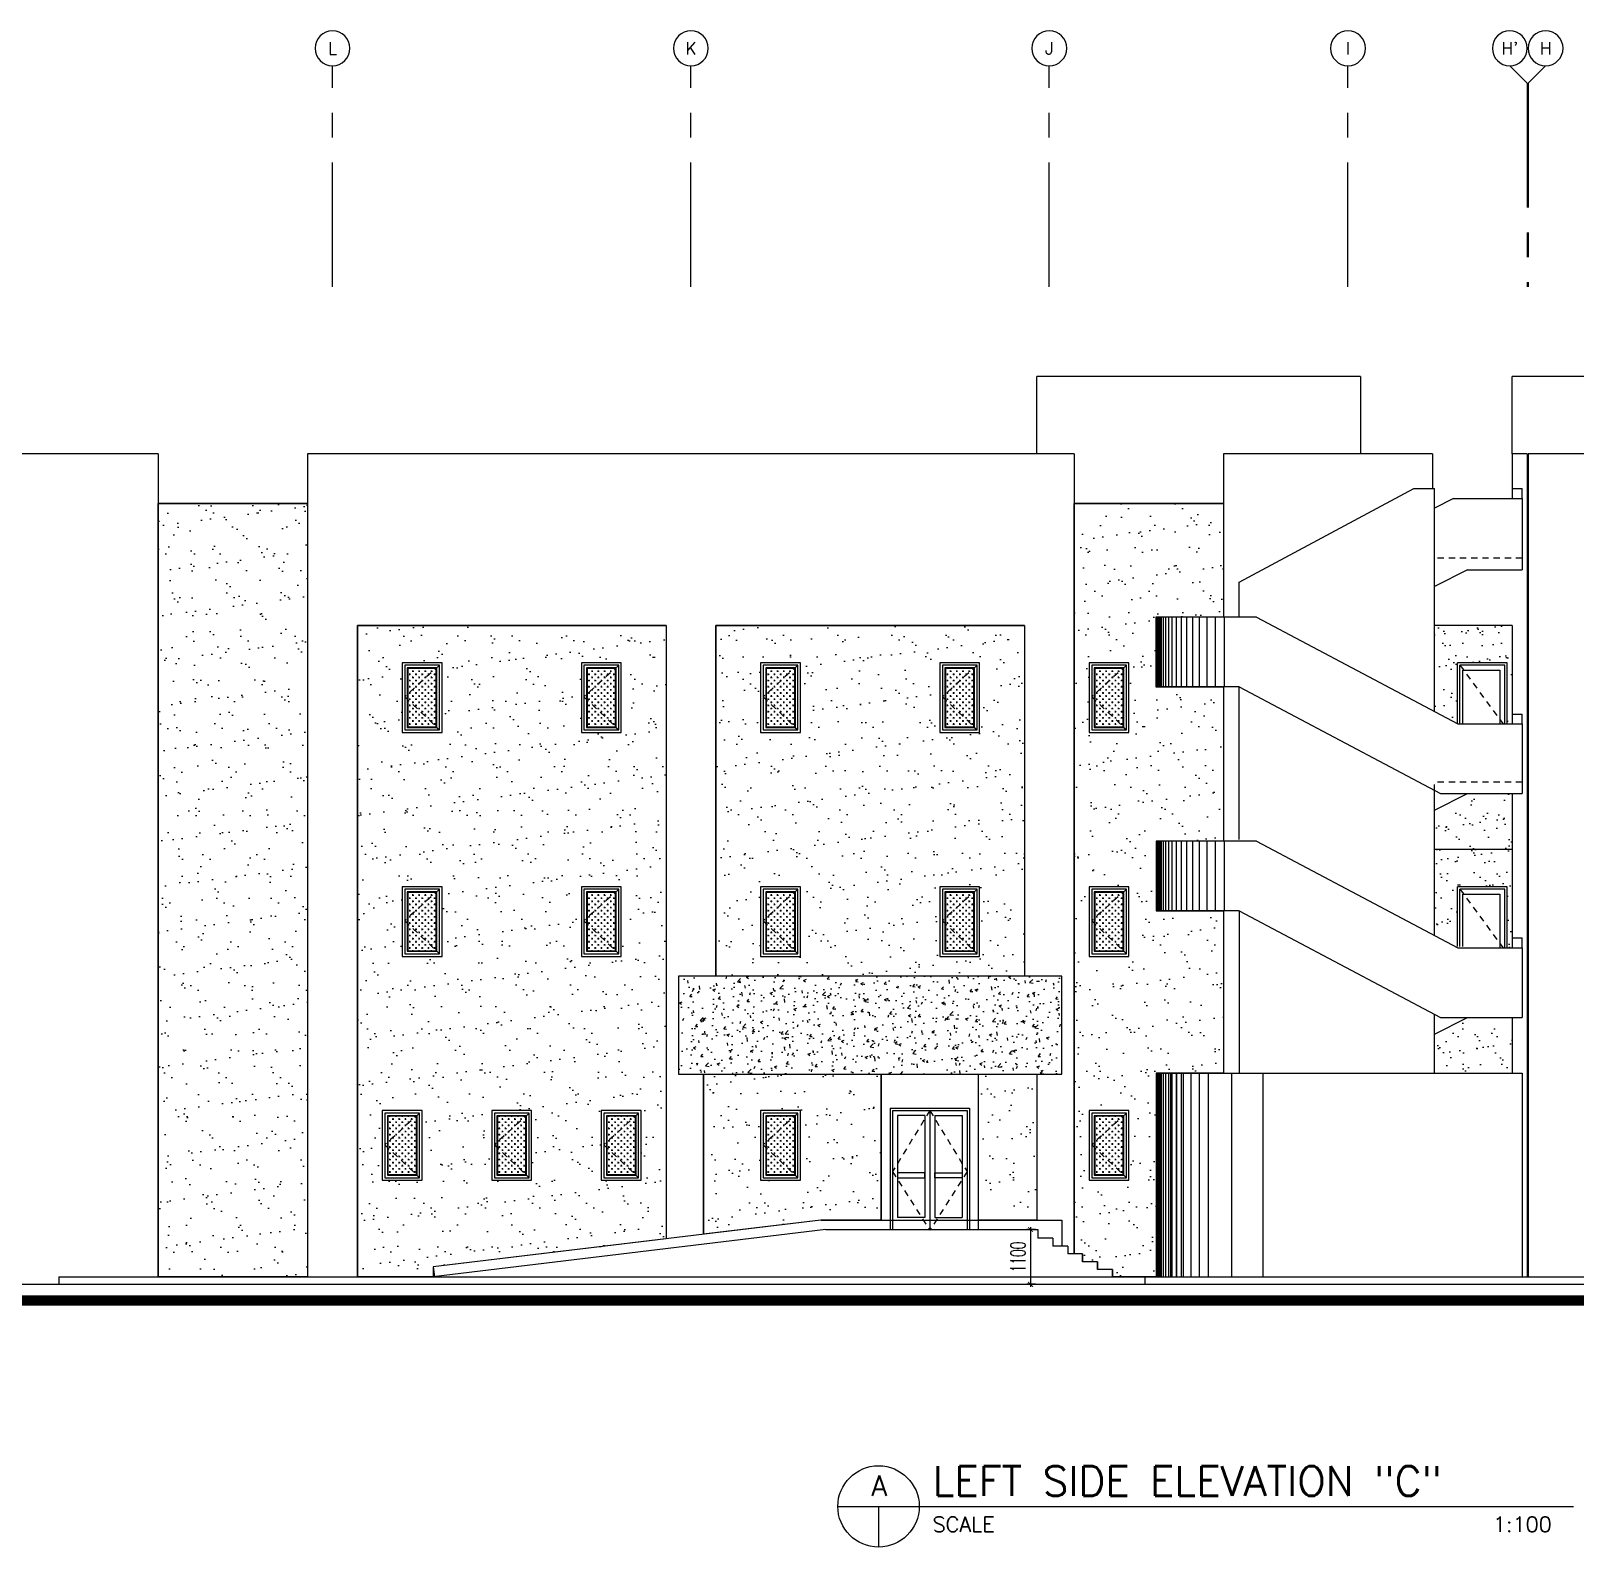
# Model space of a CAD drawing. Extents: x 417563 to 417775, y 43368 to 43436.
# Drawn here: x 417588.29 to 417619.31, y 43405.9 to 43436.37 of the extents above; entities that cross this region are included whole.
import ezdxf
from ezdxf.enums import TextEntityAlignment as Align

# ---------------------------------------------------------------- set-up
doc = ezdxf.new("R2010")
doc.units = 0
doc.header["$MEASUREMENT"] = 0
doc.header["$PDMODE"] = 3
doc.header["$PDSIZE"] = 0.1
doc.linetypes.add('CENTERX2', pattern=[4, 2.5, -0.5, 0.5, -0.5])
doc.linetypes.add('HIDDEN2', pattern=[0.1875, 0.125, -0.0625])
doc.layers.get('0').update_dxf_attribs({"linetype": 'CONTINUOUS'})
doc.layers.get('DEFPOINTS').update_dxf_attribs({"linetype": 'CONTINUOUS'})
for name, color, linetype in [('AX-CR', 2, 'CONTINUOUS'), ('AX-TXT', 2, 'CONTINUOUS'), ('AXES', 11, 'CENTERX2'), ('BORDER', 4, 'CONTINUOUS'), ('DOOR', 7, 'CONTINUOUS'), ('EL', 2, 'CONTINUOUS'), ('EL-LEVS', 4, 'CONTINUOUS'), ('HAT', 11, 'CONTINUOUS'), ('HATCH', 4, 'CONTINUOUS'), ('WALL', 2, 'CONTINUOUS'), ('WIN', 4, 'CONTINUOUS')]:
    doc.layers.add(name, color=color, linetype=linetype)
doc.styles.add('ROMANS', font='ROMANS.shx', dxfattribs={"width": 0.6})
doc.dimstyles.new('STANDARD in', dxfattribs={"dimtxt": 0.3, "dimasz": 0.1, "dimexe": 0.07, "dimexo": 0.05, "dimgap": 0.1, "dimtad": 1, "dimdec": 0, "dimlfac": 1000, "dimzin": 0, "dimdsep": 46, "dimtxsty": 'ROMANS', "dimblk": 'ARCHTICK', "dimcen": 0.05, "dimdle": 0.05, "dimclrd": 4, "dimclre": 4, "dimclrt": 2, "dimadec": 0, "dimazin": 0, "dimtfac": 1, "dimtdec": 0, "dimtmove": 2, "dimatfit": 3, "dimldrblk": 'ARCHTICK', "dimfxl": 0, "dimtolj": 1, "dimtzin": 0, "dimarcsym": 0})
pattern_1 = [(37.5, (0, 0), (-0.01574833953, 0.48170594225), [0, -0.38, 0, -0.425, 0, -0.40625]), (7.5, (0, 0), (0.4424441763, 0.7055365163), [0, -0.205, 0, -0.3425, 0, -0.13125]), (327.5, (-0.3075, 0), (0.77853546544, 0.0014147634), [0, -0.125, 0, -0.45, 0, -0.5875]), (317.5, (-0.3075, 0), (0.7515316511, 0.2194188912), [0, -0.0625, 0, -0.295, 0, -0.3375])]
pattern_2 = [(37.5, (0, 0), (-0.02204767534, 0.67438831915), [0, -0.532, 0, -0.595, 0, -0.56875]), (7.5, (0, 0), (0.6194218468, 0.9877511228), [0, -0.287, 0, -0.4795, 0, -0.18375]), (327.5, (-0.4305, 0), (1.0899496516, 0.0019806687), [0, -0.175, 0, -0.63, 0, -0.8225]), (317.5, (-0.4305, 0), (1.0521443116, 0.3071864477), [0, -0.0875, 0, -0.413, 0, -0.4725])]

# ---------------------------------------------------------------- blocks, each defined once
blk = doc.blocks.new('AXR')
at = {"layer": 'AX-CR'}
blk.add_circle((350, 0), 350, dxfattribs=at)
at = {"layer": 'AX-TXT', "style": 'ROMANS'}
blk.add_attdef('AX', text='', height=250, dxfattribs=at).set_placement((350, 0), align=Align.MIDDLE)
blk = doc.blocks.new('_ARCHTICK')
at = {"color": 0, "linetype": 'ByBlock', "const_width": 0.15}
blk.add_lwpolyline([(-0.5, -0.5), (0.5, 0.5)], dxfattribs=at)
blk = doc.blocks.new('*D29')
at = {"layer": 'DEFPOINTS', "color": 0}
for p in [(417608.518, 43412.279), (417608.369, 43411.179), (417608.518, 43411.179)]:
    blk.add_point(p, dxfattribs=at)
at = {"layer": 'HATCH', "color": 4, "lineweight": -2}
for p, q in [((417608.468, 43412.279), (417608.299, 43412.279)), ((417608.369, 43412.329), (417608.369, 43411.129)), ((417608.468, 43411.179), (417608.299, 43411.179))]:
    blk.add_line(p, q, dxfattribs=at)
at = {"layer": 'HATCH', "color": 4, "lineweight": -2, "xscale": 0.1, "yscale": 0.1, "zscale": 0.1}
for p, rotation in [((417608.369, 43412.279), 90), ((417608.369, 43411.179), 270)]:
    blk.add_blockref('_ARCHTICK', p, dxfattribs=dict(at, rotation=rotation))
at = {"layer": 'HATCH', "color": 2, "insert": (417608.119, 43411.729), "char_height": 0.3, "attachment_point": 5, "rotation": 90, "style": 'ROMANS'}
blk.add_mtext('\\A1;1100', dxfattribs=at)

msp = doc.modelspace()

# ---------------------------------------------------------------- hatches: boundary and pattern name
at = {"layer": 'HAT'}
h = msp.add_hatch(dxfattribs=at)
h.set_pattern_fill('CROSS', color=256, scale=0.25, style=0)
h.set_pattern_definition([(0, (0.198144, 0), (0.0625, 0.0625), [0.03125, -0.09375]), (90, (0.21377, -0.015625), (-0.0625, 0.0625), [0.03125, -0.09375])])
h.paths.add_polyline_path([(417596.4336, 43423.5543), (417595.8619, 43423.5543), (417595.8619, 43422.3827), (417596.4336, 43422.3827)])
h = msp.add_hatch(dxfattribs=at)
h.set_pattern_fill('CROSS', color=256, scale=0.25, style=0)
h.set_pattern_definition([(0, (3.798145, -7e-11), (0.0625, 0.0625), [0.03125, -0.09375]), (90, (3.81377, -0.015625), (-0.0625, 0.0625), [0.03125, -0.09375])])
h.paths.add_polyline_path([(417600.0336, 43423.5543), (417599.4619, 43423.5543), (417599.4619, 43422.3827), (417600.0336, 43422.3827)])
h = msp.add_hatch(dxfattribs=at)
h.set_pattern_fill('CROSS', color=256, scale=0.25, style=0)
h.set_pattern_definition([(0, (7.398144, -3e-10), (0.0625, 0.0625), [0.03125, -0.09375]), (90, (7.41377, -0.015625), (-0.0625, 0.0625), [0.03125, -0.09375])])
h.paths.add_polyline_path([(417603.6336, 43423.5543), (417603.0619, 43423.5543), (417603.0619, 43422.3827), (417603.6336, 43422.3827)])
h = msp.add_hatch(dxfattribs=at)
h.set_pattern_fill('CROSS', color=256, scale=0.25, style=0)
h.set_pattern_definition([(0, (10.998144, -4e-10), (0.0625, 0.0625), [0.03125, -0.09375]), (90, (11.01377, -0.015625), (-0.0625, 0.0625), [0.03125, -0.09375])])
h.paths.add_polyline_path([(417607.2336, 43423.5543), (417606.6619, 43423.5543), (417606.6619, 43422.3827), (417607.2336, 43422.3827)])
h = msp.add_hatch(dxfattribs=at)
h.set_pattern_fill('CROSS', color=256, scale=0.25, style=0)
h.set_pattern_definition([(0, (13.998144, -6e-10), (0.0625, 0.0625), [0.03125, -0.09375]), (90, (14.01377, -0.015625), (-0.0625, 0.0625), [0.03125, -0.09375])])
h.paths.add_polyline_path([(417610.2336, 43423.5543), (417609.6619, 43423.5543), (417609.6619, 43422.3827), (417610.2336, 43422.3827)])
h = msp.add_hatch(dxfattribs=at)
h.set_pattern_fill('CROSS', color=256, scale=0.25, style=0)
h.set_pattern_definition([(0, (0.198144, -4.5), (0.0625, 0.0625), [0.03125, -0.09375]), (90, (0.21377, -4.515625), (-0.0625, 0.0625), [0.03125, -0.09375])])
h.paths.add_polyline_path([(417596.4336, 43419.0543), (417595.8619, 43419.0543), (417595.8619, 43417.8827), (417596.4336, 43417.8827)])
h = msp.add_hatch(dxfattribs=at)
h.set_pattern_fill('CROSS', color=256, scale=0.25, style=0)
h.set_pattern_definition([(0, (3.798145, -4.5), (0.0625, 0.0625), [0.03125, -0.09375]), (90, (3.81377, -4.515625), (-0.0625, 0.0625), [0.03125, -0.09375])])
h.paths.add_polyline_path([(417600.0336, 43419.0543), (417599.4619, 43419.0543), (417599.4619, 43417.8827), (417600.0336, 43417.8827)])
h = msp.add_hatch(dxfattribs=at)
h.set_pattern_fill('CROSS', color=256, scale=0.25, style=0)
h.set_pattern_definition([(0, (7.398144, -4.5), (0.0625, 0.0625), [0.03125, -0.09375]), (90, (7.41377, -4.515625), (-0.0625, 0.0625), [0.03125, -0.09375])])
h.paths.add_polyline_path([(417603.6336, 43419.0543), (417603.0619, 43419.0543), (417603.0619, 43417.8827), (417603.6336, 43417.8827)])
h = msp.add_hatch(dxfattribs=at)
h.set_pattern_fill('CROSS', color=256, scale=0.25, style=0)
h.set_pattern_definition([(0, (10.998144, -4.5), (0.0625, 0.0625), [0.03125, -0.09375]), (90, (11.01377, -4.515625), (-0.0625, 0.0625), [0.03125, -0.09375])])
h.paths.add_polyline_path([(417607.2336, 43419.0543), (417606.6619, 43419.0543), (417606.6619, 43417.8827), (417607.2336, 43417.8827)])
h = msp.add_hatch(dxfattribs=at)
h.set_pattern_fill('CROSS', color=256, scale=0.25, style=0)
h.set_pattern_definition([(0, (13.998144, -4.5), (0.0625, 0.0625), [0.03125, -0.09375]), (90, (14.01377, -4.515625), (-0.0625, 0.0625), [0.03125, -0.09375])])
h.paths.add_polyline_path([(417610.2336, 43419.0543), (417609.6619, 43419.0543), (417609.6619, 43417.8827), (417610.2336, 43417.8827)])
h = msp.add_hatch(dxfattribs=at)
h.set_pattern_fill('CROSS', color=256, scale=0.25, style=0)
h.set_pattern_definition([(0, (-0.201856, -9), (0.0625, 0.0625), [0.03125, -0.09375]), (90, (-0.18623, -9.015625), (-0.0625, 0.0625), [0.03125, -0.09375])])
h.paths.add_polyline_path([(417596.0336, 43414.5543), (417595.4619, 43414.5543), (417595.4619, 43413.3827), (417596.0336, 43413.3827)])
h = msp.add_hatch(dxfattribs=at)
h.set_pattern_fill('CROSS', color=256, scale=0.25, style=0)
h.set_pattern_definition([(0, (1.998144, -9), (0.0625, 0.0625), [0.03125, -0.09375]), (90, (2.01377, -9.015625), (-0.0625, 0.0625), [0.03125, -0.09375])])
h.paths.add_polyline_path([(417598.2336, 43414.5543), (417597.6619, 43414.5543), (417597.6619, 43413.3827), (417598.2336, 43413.3827)])
h = msp.add_hatch(dxfattribs=at)
h.set_pattern_fill('CROSS', color=256, scale=0.25, style=0)
h.set_pattern_definition([(0, (4.198145, -9), (0.0625, 0.0625), [0.03125, -0.09375]), (90, (4.21377, -9.015625), (-0.0625, 0.0625), [0.03125, -0.09375])])
h.paths.add_polyline_path([(417600.4336, 43414.5543), (417599.8619, 43414.5543), (417599.8619, 43413.3827), (417600.4336, 43413.3827)])
h = msp.add_hatch(dxfattribs=at)
h.set_pattern_fill('CROSS', color=256, scale=0.25, style=0)
h.set_pattern_definition([(0, (7.398144, -9), (0.0625, 0.0625), [0.03125, -0.09375]), (90, (7.41377, -9.015625), (-0.0625, 0.0625), [0.03125, -0.09375])])
h.paths.add_polyline_path([(417603.6336, 43414.5543), (417603.0619, 43414.5543), (417603.0619, 43413.3827), (417603.6336, 43413.3827)])
h = msp.add_hatch(dxfattribs=at)
h.set_pattern_fill('CROSS', color=256, scale=0.25, style=0)
h.set_pattern_definition([(0, (13.998144, -9), (0.0625, 0.0625), [0.03125, -0.09375]), (90, (14.01377, -9.015625), (-0.0625, 0.0625), [0.03125, -0.09375])])
h.paths.add_polyline_path([(417610.2336, 43414.5543), (417609.6619, 43414.5543), (417609.6619, 43413.3827), (417610.2336, 43413.3827)])
at = {"layer": 'HATCH'}
h = msp.add_hatch(dxfattribs=at)
h.set_pattern_fill('AR-SAND', color=256, scale=0.35, style=0)
h.set_pattern_definition(pattern_2)
h.paths.add_polyline_path([(417590.8477, 43426.8685), (417593.8477, 43426.8685), (417593.8477, 43411.3285), (417590.8477, 43411.3285)])
h = msp.add_hatch(dxfattribs=at)
h.set_pattern_fill('AR-SAND', color=256, scale=0.35, style=0)
h.set_pattern_definition(pattern_2)
h.paths.add_polyline_path([(417609.2477, 43426.8685), (417612.2477, 43426.8685), (417612.2477, 43424.5825), (417610.8859, 43424.5825), (417610.8859, 43423.1825), (417612.2477, 43423.1825), (417612.2477, 43420.0825), (417610.8972, 43420.0825), (417610.8972, 43418.6825), (417612.2477, 43418.6825), (417612.2477, 43415.4185), (417610.8972, 43415.4185), (417610.8972, 43411.3285), (417610.0177, 43411.3285), (417610.0177, 43411.4785), (417609.7177, 43411.4785), (417609.7177, 43411.6285), (417609.4177, 43411.6285), (417609.4177, 43411.7885), (417609.2477, 43411.7885)])
h.paths.add_polyline_path([(417610.3477, 43414.6685), (417609.5477, 43414.6685), (417609.5477, 43413.2685), (417610.3477, 43413.2685)], flags=16)
h.paths.add_polyline_path([(417610.3477, 43419.1685), (417609.5477, 43419.1685), (417609.5477, 43417.7685), (417610.3477, 43417.7685)], flags=16)
h.paths.add_polyline_path([(417610.3477, 43423.6685), (417609.5477, 43423.6685), (417609.5477, 43422.2685), (417610.3477, 43422.2685)], flags=16)
h = msp.add_hatch(dxfattribs=at)
h.set_pattern_fill('AR-SAND', color=256, scale=0.35, style=0)
h.set_pattern_definition(pattern_2)
h.paths.add_polyline_path([(417594.8477, 43424.4185), (417601.0477, 43424.4185), (417601.0477, 43412.0929), (417596.3727, 43411.5291), (417596.3966, 43411.3314), (417594.8477, 43411.3285)])
h.paths.add_polyline_path([(417600.5477, 43414.6685), (417599.7477, 43414.6685), (417599.7477, 43413.2685), (417600.5477, 43413.2685)], flags=16)
h.paths.add_polyline_path([(417598.3477, 43414.6685), (417597.5477, 43414.6685), (417597.5477, 43413.2685), (417598.3477, 43413.2685)], flags=16)
h.paths.add_polyline_path([(417596.1477, 43414.6685), (417595.3477, 43414.6685), (417595.3477, 43413.2685), (417596.1477, 43413.2685)], flags=16)
h.paths.add_polyline_path([(417596.5477, 43419.1685), (417595.7477, 43419.1685), (417595.7477, 43417.7685), (417596.5477, 43417.7685)], flags=16)
h.paths.add_polyline_path([(417600.1477, 43419.1685), (417599.3477, 43419.1685), (417599.3477, 43417.7685), (417600.1477, 43417.7685)], flags=16)
h.paths.add_polyline_path([(417600.1477, 43423.6685), (417599.3477, 43423.6685), (417599.3477, 43422.2685), (417600.1477, 43422.2685)], flags=16)
h.paths.add_polyline_path([(417596.5477, 43423.6685), (417595.7477, 43423.6685), (417595.7477, 43422.2685), (417596.5477, 43422.2685)], flags=16)
h = msp.add_hatch(dxfattribs=at)
h.set_pattern_fill('AR-SAND', color=256, scale=0.35, style=0)
h.set_pattern_definition(pattern_2)
h.paths.add_polyline_path([(417602.0477, 43424.4185), (417608.2477, 43424.4185), (417608.2477, 43417.3685), (417602.0477, 43417.3685)])
h.paths.add_polyline_path([(417607.3477, 43419.1685), (417606.5477, 43419.1685), (417606.5477, 43417.7685), (417607.3477, 43417.7685)], flags=16)
h.paths.add_polyline_path([(417607.3477, 43423.6685), (417606.5477, 43423.6685), (417606.5477, 43422.2685), (417607.3477, 43422.2685)], flags=16)
h.paths.add_polyline_path([(417603.7477, 43423.6685), (417602.9477, 43423.6685), (417602.9477, 43422.2685), (417603.7477, 43422.2685)], flags=16)
h.paths.add_polyline_path([(417603.7477, 43419.1685), (417602.9477, 43419.1685), (417602.9477, 43417.7685), (417603.7477, 43417.7685)], flags=16)
h = msp.add_hatch(dxfattribs=at)
h.set_pattern_fill('AR-SAND', color=256, scale=0.25, style=0)
h.set_pattern_definition(pattern_1)
h.paths.add_polyline_path([(417616.4849, 43424.4185), (417618.0477, 43424.4185), (417618.0477, 43422.438), (417617.9478, 43422.438), (417617.9478, 43423.6685), (417616.9478, 43423.6685), (417616.9478, 43422.4432), (417616.4849, 43422.6886)])
h = msp.add_hatch(dxfattribs=at)
h.set_pattern_fill('AR-SAND', color=256, scale=0.25, style=0)
h.set_pattern_definition(pattern_1)
h.paths.add_polyline_path([(417616.4849, 43418.1886), (417616.4849, 43420.7072), (417617.1465, 43421.038), (417618.0477, 43421.038), (417618.0477, 43417.938), (417617.9478, 43417.938), (417617.9478, 43419.1685), (417616.9478, 43419.1685), (417616.9478, 43417.9685)])
h = msp.add_hatch(dxfattribs=at)
h.set_pattern_fill('AR-CONC', color=256, scale=0.08, style=0)
h.set_pattern_definition([(50, (0, 0), (0.5738081461, -0.050201708), [0.06, -0.66]), (355, (0, 0), (-0.1110010669, 0.601753707), [0.048, -0.528]), (100.4514, (0.0478, -0.0042), (0.4628075054, 0.55155163365), [0.050992152, -0.5609136896]), (46.1842, (0, 0.16), (0.8537928389, -0.1324152115), [0.09, -0.99]), (96.6356, (0.07115, 0.149), (0.7477301644, 0.7792942967), [0.0764882304, -0.8413704]), (351.1842, (0, 0.16), (0.7477295561, 0.7792948807), [0.072, -0.792]), (21, (0.08, 0.12), (0.4775256417, -0.32209511253), [0.06, -0.66]), (326, (0.08, 0.12), (0.1946522655, 0.580120036), [0.048, -0.528]), (71.4514, (0.1198, 0.09316), (0.6721781029, 0.2580243974), [0.050992152, -0.5609136896]), (37.5, (0, 0), (0.00972788425, 0.26631508307), [0, -0.5216, 0, -0.536, 0, -0.53]), (7.5, (0, 0), (0.21045562995, 0.3155293695), [0, -0.3056, 0, -0.5096, 0, -0.202]), (327.5, (-0.1784, 0), (0.42705794894, -0.01804389739), [0, -0.2, 0, -0.624, 0, -0.828]), (317.5, (-0.2584, 0), (0.46654893547, 0.08008398587), [0, -0.26, 0, -0.4144, 0, -0.588])])
h.paths.add_polyline_path([(417606.8477, 43417.3685), (417601.2977, 43417.3685), (417601.2977, 43415.3985), (417606.8477, 43415.3985), (417608.9977, 43415.3985), (417608.9977, 43417.3685)])
h = msp.add_hatch(dxfattribs=at)
h.set_pattern_fill('AR-SAND', color=256, scale=0.25, style=0)
h.set_pattern_definition(pattern_1)
h.paths.add_polyline_path([(417616.4849, 43416.2072), (417617.1465, 43416.538), (417618.0477, 43416.538), (417618.0477, 43415.4185), (417616.4849, 43415.4185)])
h = msp.add_hatch(dxfattribs=at)
h.set_pattern_fill('AR-SAND', color=256, scale=0.35, style=0)
h.set_pattern_definition(pattern_2)
h.paths.add_polyline_path([(417601.7977, 43415.3985), (417605.3727, 43415.3985), (417605.3727, 43412.4685), (417604.1574, 43412.4679), (417601.7977, 43412.1834)])
h.paths.add_polyline_path([(417603.7477, 43414.6685), (417602.9477, 43414.6685), (417602.9477, 43413.2685), (417603.7477, 43413.2685)], flags=16)
h = msp.add_hatch(dxfattribs=at)
h.set_pattern_fill('AR-SAND', color=256, scale=0.35, style=0)
h.set_pattern_definition(pattern_2)
h.paths.add_polyline_path([(417607.3227, 43415.3985), (417608.4977, 43415.3985), (417608.4977, 43412.4685), (417607.3227, 43412.4685)])

# ---------------------------------------------------------------- linework, layer by layer
msp.add_line((417618.0477, 43427.8685), (417618.0477, 43429.4185))
at = {"layer": 'AXES'}
for p, q in [((417594.3477, 43431.2198), (417594.3477, 43435.6655)), ((417601.5477, 43431.2198), (417601.5477, 43435.6655)), ((417608.7477, 43431.2198), (417608.7477, 43435.6655)), ((417614.7477, 43431.2198), (417614.7477, 43435.6655)), ((417618.3477, 43435.3155), (417617.9977, 43435.6655)), ((417618.3677, 43435.3155), (417618.7177, 43435.6655)), ((417618.3477, 43435.3155), (417618.3477, 43431.2198)), ((417618.3677, 43435.3155), (417618.3677, 43431.2198))]:
    msp.add_line(p, q, dxfattribs=at)
at = {"layer": 'BORDER', "color": 6}
msp.add_line((417604.4993, 43406.7151), (417619.2781, 43406.7151), dxfattribs=at)
at = {"layer": 'BORDER', "color": 2}
msp.add_line((417605.3167, 43406.7151), (417605.3167, 43405.8977), dxfattribs=at)
at = {"layer": 'BORDER', "color": 6}
msp.add_circle((417605.3167, 43406.7151), 0.8174, dxfattribs=at)
at = {"layer": 'DOOR', "linetype": 'HIDDEN2'}
for p, q in [((417616.9978, 43423.6185), (417617.862, 43422.438)), ((417616.9978, 43419.1185), (417617.862, 43417.938)), ((417606.3473, 43414.6685), (417605.5973, 43413.4435)), ((417606.3473, 43414.6685), (417607.0973, 43413.4435)), ((417605.5973, 43413.4435), (417606.3473, 43412.2685)), ((417607.0973, 43413.4435), (417606.3473, 43412.2685))]:
    msp.add_line(p, q, dxfattribs=at)
at = {"layer": 'DOOR'}
for p, q in [((417617.0478, 43423.5185), (417617.0478, 43422.438)), ((417617.0478, 43423.5185), (417617.7978, 43423.5185)), ((417617.7978, 43423.5185), (417617.7978, 43422.438)), ((417617.0478, 43419.0185), (417617.0478, 43417.9685)), ((417617.0478, 43419.0185), (417617.7978, 43419.0185)), ((417617.7978, 43419.0185), (417617.7978, 43417.938)), ((417605.5473, 43414.7185), (417605.5473, 43412.2785)), ((417605.5473, 43414.7185), (417607.1473, 43414.7185)), ((417605.5973, 43414.6685), (417605.5973, 43412.2785)), ((417605.5973, 43414.6685), (417607.0973, 43414.6685)), ((417606.3473, 43414.6685), (417606.3473, 43412.2685)), ((417607.0973, 43414.6685), (417607.0973, 43412.2785)), ((417607.1473, 43414.7185), (417607.1473, 43412.2785)), ((417605.6973, 43414.5685), (417605.6973, 43412.5185)), ((417606.2473, 43414.5685), (417605.6973, 43414.5685)), ((417606.2473, 43414.5685), (417606.2473, 43412.5185)), ((417606.4473, 43414.5685), (417606.4473, 43412.5185)), ((417606.4473, 43414.5685), (417606.9973, 43414.5685)), ((417606.9973, 43414.5685), (417606.9973, 43412.5185)), ((417606.2473, 43412.5185), (417605.6973, 43412.5185)), ((417606.4473, 43412.5185), (417606.9973, 43412.5185))]:
    msp.add_line(p, q, dxfattribs=at)
at = {"layer": 'DOOR', "color": 4}
for points in [[(417605.6973, 43413.3185), (417606.2473, 43413.3185), (417606.2473, 43413.4185), (417605.6973, 43413.4185)], [(417606.9973, 43413.3185), (417606.4473, 43413.3185), (417606.4473, 43413.4185), (417606.9973, 43413.4185)]]:
    msp.add_lwpolyline(points, close=True, dxfattribs=at)
at = {"layer": 'EL', "color": 6}
for p, q in [((417590.8477, 43427.8685), (417586.8977, 43427.8685)), ((417590.8477, 43427.8685), (417590.8477, 43411.3285)), ((417593.8477, 43427.8685), (417593.8477, 43411.3285)), ((417609.2477, 43427.8685), (417593.8477, 43427.8685)), ((417609.2477, 43427.8685), (417609.2477, 43411.7885)), ((417616.4477, 43427.8685), (417612.2477, 43427.8685)), ((417612.2477, 43427.8685), (417612.2477, 43424.5825)), ((417616.4477, 43427.8685), (417616.4477, 43427.1685)), ((417618.3477, 43427.8685), (417618.0477, 43427.8685)), ((417618.0477, 43427.8685), (417618.0477, 43426.9685)), ((417620.8677, 43427.8685), (417618.3677, 43427.8685)), ((417610.8972, 43424.5825), (417610.8972, 43423.1825)), ((417612.9131, 43424.5825), (417610.8972, 43424.5825)), ((417612.9131, 43424.5825), (417616.9576, 43422.438)), ((417601.0477, 43424.4185), (417594.8477, 43424.4185)), ((417594.8477, 43424.4185), (417594.8477, 43411.3285)), ((417601.0477, 43424.4185), (417601.0477, 43412.0929)), ((417608.2477, 43424.4185), (417602.0477, 43424.4185)), ((417602.0477, 43424.4185), (417602.0477, 43417.3685)), ((417608.2477, 43424.4185), (417608.2477, 43417.3685)), ((417612.5649, 43423.1825), (417610.8972, 43423.1825)), ((417612.2477, 43423.1825), (417612.2477, 43420.0825)), ((417612.5649, 43423.1825), (417616.6094, 43421.038)), ((417616.9576, 43422.438), (417618.2477, 43422.438)), ((417618.2477, 43422.438), (417618.2477, 43421.038)), ((417616.6094, 43421.038), (417618.2477, 43421.038)), ((417610.8972, 43420.0825), (417610.8972, 43418.6825)), ((417612.9131, 43420.0825), (417610.8972, 43420.0825)), ((417612.9131, 43420.0825), (417616.9576, 43417.938)), ((417612.5649, 43418.6825), (417610.8972, 43418.6825)), ((417612.2477, 43418.6825), (417612.2477, 43415.4185)), ((417612.5649, 43418.6825), (417616.6094, 43416.538)), ((417616.9576, 43417.938), (417618.2477, 43417.938)), ((417618.2477, 43417.938), (417618.2477, 43416.538)), ((417616.6094, 43416.538), (417618.2477, 43416.538)), ((417601.7977, 43415.3985), (417601.7977, 43412.1834)), ((417608.4977, 43415.3985), (417608.4977, 43412.4685)), ((417610.8972, 43415.4185), (417618.2477, 43415.4185)), ((417610.8972, 43415.4185), (417610.8972, 43411.3285)), ((417618.2477, 43415.4185), (417618.2477, 43411.3285))]:
    msp.add_line(p, q, dxfattribs=at)
at = {"layer": 'EL'}
for p, q in [((417612.5649, 43420.1143), (417612.5649, 43423.1825)), ((417612.5649, 43418.6825), (417612.5649, 43415.4185)), ((417588.8477, 43411.3285), (417588.8477, 43411.1785))]:
    msp.add_line(p, q, dxfattribs=at)
at = {"layer": 'EL', "color": 1}
msp.add_lwpolyline([(417606.8477, 43417.3685), (417601.2977, 43417.3685), (417601.2977, 43415.3985), (417606.8477, 43415.3985), (417608.9977, 43415.3985), (417608.9977, 43417.3685)], close=True, dxfattribs=at)
at = {"layer": 'EL-LEVS', "color": 11, "linetype": 'HIDDEN2'}
for p, q in [((417618.2477, 43425.7685), (417616.4849, 43425.7685)), ((417618.2477, 43421.2685), (417616.4849, 43421.2685))]:
    msp.add_line(p, q, dxfattribs=at)
at = {"layer": 'HAT', "color": 254}
for p, q in [((417610.9041, 43424.5825), (417610.9041, 43423.1825)), ((417610.9124, 43424.5825), (417610.9124, 43423.1825)), ((417610.9228, 43424.5825), (417610.9228, 43423.1825)), ((417610.9409, 43424.5825), (417610.9409, 43423.1825)), ((417610.9653, 43424.5825), (417610.9653, 43423.1825)), ((417610.9942, 43424.5825), (417610.9942, 43423.1825)), ((417611.0344, 43424.5825), (417611.0344, 43423.1825)), ((417611.0827, 43424.5825), (417611.0827, 43423.1825)), ((417611.1417, 43424.5825), (417611.1417, 43423.1825)), ((417611.2115, 43424.5825), (417611.2115, 43423.1825)), ((417611.2973, 43424.5825), (417611.2973, 43423.1825)), ((417611.3939, 43424.5825), (417611.3939, 43423.1825)), ((417611.5039, 43424.5825), (417611.5039, 43423.1825)), ((417611.6247, 43424.5825), (417611.6247, 43423.1825)), ((417611.7588, 43424.5825), (417611.7588, 43423.1825)), ((417611.9117, 43424.5825), (417611.9117, 43423.1825)), ((417612.0808, 43424.5825), (417612.0808, 43423.1825)), ((417612.2579, 43424.5825), (417612.2579, 43423.1825)), ((417610.9041, 43420.0825), (417610.9041, 43418.6825)), ((417610.9124, 43420.0825), (417610.9124, 43418.6825)), ((417610.9228, 43420.0825), (417610.9228, 43418.6825)), ((417610.9409, 43420.0825), (417610.9409, 43418.6825)), ((417610.9653, 43420.0825), (417610.9653, 43418.6825)), ((417610.9942, 43420.0825), (417610.9942, 43418.6825)), ((417611.0344, 43420.0825), (417611.0344, 43418.6825)), ((417611.0827, 43420.0825), (417611.0827, 43418.6825)), ((417611.1417, 43420.0825), (417611.1417, 43418.6825)), ((417611.2115, 43420.0825), (417611.2115, 43418.6825)), ((417611.2973, 43420.0825), (417611.2973, 43418.6825)), ((417611.3939, 43420.0825), (417611.3939, 43418.6825)), ((417611.5039, 43420.0825), (417611.5039, 43418.6825)), ((417611.6247, 43420.0825), (417611.6247, 43418.6825)), ((417611.7588, 43420.0825), (417611.7588, 43418.6825)), ((417611.9117, 43420.0825), (417611.9117, 43418.6825)), ((417612.0808, 43420.0825), (417612.0808, 43418.6825)), ((417612.2579, 43420.0825), (417612.2579, 43418.6825))]:
    msp.add_line(p, q, dxfattribs=at)
at = {"layer": 'HAT', "color": 11}
for p, q in [((417610.9041, 43415.4185), (417610.9041, 43411.3285)), ((417610.9124, 43415.4185), (417610.9124, 43411.3285)), ((417610.9228, 43415.4185), (417610.9228, 43411.3285)), ((417610.9409, 43415.4185), (417610.9409, 43411.3285)), ((417610.9653, 43415.4185), (417610.9653, 43411.3285)), ((417610.9942, 43415.4185), (417610.9942, 43411.3285)), ((417611.0344, 43415.4185), (417611.0344, 43411.3285)), ((417611.0827, 43415.4185), (417611.0827, 43411.3285)), ((417611.1417, 43415.4185), (417611.1417, 43411.3285)), ((417611.1839, 43415.4185), (417611.1839, 43411.3285)), ((417611.2115, 43415.4185), (417611.2115, 43411.3285)), ((417611.2973, 43415.4185), (417611.2973, 43411.3285)), ((417611.3047, 43415.4185), (417611.3047, 43411.3285)), ((417611.3939, 43415.4185), (417611.3939, 43411.3285)), ((417611.4388, 43415.4185), (417611.4388, 43411.3285)), ((417611.5917, 43415.4185), (417611.5917, 43411.3285)), ((417611.7608, 43415.4185), (417611.7608, 43411.3285)), ((417611.9379, 43415.4185), (417611.9379, 43411.3285)), ((417612.4098, 43415.4185), (417612.4098, 43411.3285)), ((417613.0391, 43415.4185), (417613.0391, 43411.3285))]:
    msp.add_line(p, q, dxfattribs=at)
at = {"layer": 'HATCH'}
msp.add_line((417608.9977, 43412.4685), (417608.9977, 43411.9485), dxfattribs=at)
for points in [[(417590.8477, 43426.8685), (417593.8477, 43426.8685), (417593.8477, 43411.3285), (417590.8477, 43411.3285)], [(417609.2477, 43426.8685), (417612.2477, 43426.8685), (417612.2477, 43424.5825), (417610.8859, 43424.5825), (417610.8859, 43423.1825), (417612.2477, 43423.1825), (417612.2477, 43420.0825), (417610.8972, 43420.0825), (417610.8972, 43418.6825), (417612.2477, 43418.6825), (417612.2477, 43415.4185), (417610.8972, 43415.4185), (417610.8972, 43411.3285), (417610.0177, 43411.3285), (417610.0177, 43411.4785), (417609.7177, 43411.4785), (417609.7177, 43411.6285), (417609.4177, 43411.6285), (417609.4177, 43411.7885), (417609.2477, 43411.7885)], [(417594.8477, 43424.4185), (417601.0477, 43424.4185), (417601.0477, 43412.0929), (417596.3727, 43411.5291), (417596.3966, 43411.3314), (417594.8477, 43411.3285)], [(417602.0477, 43424.4185), (417608.2477, 43424.4185), (417608.2477, 43417.3685), (417602.0477, 43417.3685)], [(417601.7977, 43415.3985), (417605.3727, 43415.3985), (417605.3727, 43412.4685), (417604.1574, 43412.4679), (417601.7977, 43412.1834)], [(417607.3227, 43415.3985), (417608.4977, 43415.3985), (417608.4977, 43412.4685), (417607.3227, 43412.4685)]]:
    msp.add_lwpolyline(points, close=True, dxfattribs=at)
at = {"layer": 'WALL'}
for p, q in [((417618.3477, 43427.8685), (417618.3477, 43411.3285)), ((417618.3677, 43427.8685), (417618.3677, 43411.3285)), ((417612.5649, 43425.2854), (417616.0719, 43427.1685)), ((417616.0719, 43427.1685), (417616.4849, 43427.1685)), ((417616.4849, 43422.6886), (417616.4849, 43427.1685)), ((417593.8477, 43426.8685), (417590.8477, 43426.8685)), ((417612.2477, 43426.8685), (417609.2477, 43426.8685)), ((417616.8671, 43426.9685), (417616.4849, 43426.772)), ((417616.8671, 43426.9685), (417618.2477, 43426.9685)), ((417618.2477, 43426.9685), (417618.2477, 43425.538)), ((417617.1465, 43425.538), (417616.4849, 43425.1978)), ((417617.1465, 43425.538), (417618.2477, 43425.538)), ((417612.5649, 43424.5825), (417612.5649, 43425.2854)), ((417618.0477, 43424.4185), (417616.4849, 43424.4185)), ((417618.0477, 43424.4185), (417618.0477, 43422.438)), ((417616.4849, 43418.1886), (417616.4849, 43421.2236)), ((417616.4849, 43420.7072), (417617.1465, 43421.038)), ((417617.1465, 43421.038), (417618.2477, 43421.038)), ((417618.0477, 43421.038), (417618.0477, 43417.938)), ((417616.4849, 43415.4185), (417616.4849, 43416.604)), ((417616.4849, 43416.2072), (417617.1465, 43416.538)), ((417618.0477, 43416.538), (417618.0477, 43415.4185)), ((417605.3727, 43412.4685), (417605.3727, 43415.3985)), ((417607.3227, 43412.2785), (417607.3227, 43415.3985))]:
    msp.add_line(p, q, dxfattribs=at)
at = {"layer": 'WALL', "color": 4}
for p, q in [((417618.0477, 43419.9185), (417616.4849, 43419.9185)), ((417604.1651, 43412.4685), (417608.9977, 43412.4685)), ((417604.2557, 43412.2785), (417608.5177, 43412.2785)), ((417588.8477, 43411.3285), (417620.2477, 43411.3285)), ((417563.5048, 43411.1785), (417665.2189, 43411.1785))]:
    msp.add_line(p, q, dxfattribs=at)
at = {"layer": 'WALL', "color": 4, "const_width": 0.2044}
msp.add_lwpolyline([(417563.5048, 43410.8517), (417665.2189, 43410.8517)], dxfattribs=at)
at = {"layer": 'WIN'}
for p, q in [((417614.9977, 43429.4185), (417608.4977, 43429.4185)), ((417608.4977, 43427.8685), (417608.4977, 43429.4185)), ((417614.9977, 43429.4185), (417614.9977, 43427.8685)), ((417626.8677, 43429.4185), (417618.0477, 43429.4185)), ((417618.0477, 43427.1685), (417618.2477, 43427.1685)), ((417618.2477, 43426.9685), (417618.2477, 43427.1685)), ((417618.0477, 43422.638), (417618.2477, 43422.638)), ((417618.2477, 43422.438), (417618.2477, 43422.638)), ((417618.0477, 43418.138), (417618.2477, 43418.138)), ((417618.2477, 43417.938), (417618.2477, 43418.138)), ((417604.1574, 43412.4679), (417596.3727, 43411.5291)), ((417604.2557, 43412.2785), (417596.3727, 43411.3285)), ((417608.5177, 43412.2785), (417608.5177, 43412.1085)), ((417608.8177, 43412.1085), (417608.5177, 43412.1085)), ((417608.8177, 43412.1085), (417608.8177, 43411.9485)), ((417609.1177, 43411.9485), (417608.8177, 43411.9485)), ((417609.1177, 43411.9485), (417609.1177, 43411.7885)), ((417596.3727, 43411.5291), (417596.3727, 43411.3285)), ((417609.4177, 43411.7885), (417609.1177, 43411.7885)), ((417609.4177, 43411.7885), (417609.4177, 43411.6285)), ((417609.7177, 43411.6285), (417609.4177, 43411.6285)), ((417609.7177, 43411.6285), (417609.7177, 43411.4785)), ((417610.0177, 43411.4785), (417609.7177, 43411.4785)), ((417610.0177, 43411.4785), (417610.0177, 43411.3285)), ((417610.6684, 43411.3285), (417610.0177, 43411.3285)), ((417610.6684, 43411.3285), (417610.6684, 43411.1785))]:
    msp.add_line(p, q, dxfattribs=at)
at = {"layer": 'WIN', "linetype": 'HIDDEN2'}
for p, q in [((417596.4967, 43423.6174), (417595.7988, 43422.9838)), ((417600.0967, 43423.6174), (417599.3988, 43422.9838)), ((417603.6967, 43423.6174), (417602.9988, 43422.9838)), ((417607.2967, 43423.6174), (417606.5988, 43422.9838)), ((417610.2967, 43423.6174), (417609.5988, 43422.9838)), ((417595.7988, 43422.9838), (417596.4967, 43422.3196)), ((417599.3988, 43422.9838), (417600.0967, 43422.3196)), ((417602.9988, 43422.9838), (417603.6967, 43422.3196)), ((417606.5988, 43422.9838), (417607.2967, 43422.3196)), ((417609.5988, 43422.9838), (417610.2967, 43422.3196)), ((417596.4967, 43419.1174), (417595.7988, 43418.4838)), ((417600.0967, 43419.1174), (417599.3988, 43418.4838)), ((417603.6967, 43419.1174), (417602.9988, 43418.4838)), ((417607.2967, 43419.1174), (417606.5988, 43418.4838)), ((417610.2967, 43419.1174), (417609.5988, 43418.4838)), ((417595.7988, 43418.4838), (417596.4967, 43417.8196)), ((417599.3988, 43418.4838), (417600.0967, 43417.8196)), ((417602.9988, 43418.4838), (417603.6967, 43417.8196)), ((417606.5988, 43418.4838), (417607.2967, 43417.8196)), ((417609.5988, 43418.4838), (417610.2967, 43417.8196)), ((417596.0967, 43414.6174), (417595.3988, 43413.9838)), ((417598.2967, 43414.6174), (417597.5988, 43413.9838)), ((417600.4967, 43414.6174), (417599.7988, 43413.9838)), ((417603.6967, 43414.6174), (417602.9988, 43413.9838)), ((417610.2967, 43414.6174), (417609.5988, 43413.9838)), ((417595.3988, 43413.9838), (417596.0967, 43413.3196)), ((417597.5988, 43413.9838), (417598.2967, 43413.3196)), ((417599.7988, 43413.9838), (417600.4967, 43413.3196)), ((417602.9988, 43413.9838), (417603.6967, 43413.3196)), ((417609.5988, 43413.9838), (417610.2967, 43413.3196))]:
    msp.add_line(p, q, dxfattribs=at)
at = {"layer": 'WIN', "color": 4}
for p, q in [((417616.9478, 43422.4432), (417616.9478, 43423.6685)), ((417617.9478, 43423.6685), (417616.9478, 43423.6685)), ((417616.9978, 43422.438), (417616.9978, 43423.6185)), ((417617.8978, 43423.6185), (417616.9978, 43423.6185)), ((417617.8978, 43422.438), (417617.8978, 43423.6185)), ((417617.9478, 43422.438), (417617.9478, 43423.6685)), ((417616.9478, 43417.9685), (417616.9478, 43419.1685)), ((417617.9478, 43419.1685), (417616.9478, 43419.1685)), ((417616.9978, 43417.9685), (417616.9978, 43419.1185)), ((417617.8978, 43419.1185), (417616.9978, 43419.1185)), ((417617.8978, 43417.938), (417617.8978, 43419.1185)), ((417617.9478, 43417.938), (417617.9478, 43419.1685))]:
    msp.add_line(p, q, dxfattribs=at)
for points in [[(417596.5477, 43423.6685), (417595.7477, 43423.6685), (417595.7477, 43422.2685), (417596.5477, 43422.2685)], [(417600.1477, 43423.6685), (417599.3477, 43423.6685), (417599.3477, 43422.2685), (417600.1477, 43422.2685)], [(417603.7477, 43423.6685), (417602.9477, 43423.6685), (417602.9477, 43422.2685), (417603.7477, 43422.2685)], [(417607.3477, 43423.6685), (417606.5477, 43423.6685), (417606.5477, 43422.2685), (417607.3477, 43422.2685)], [(417610.3477, 43423.6685), (417609.5477, 43423.6685), (417609.5477, 43422.2685), (417610.3477, 43422.2685)], [(417596.5477, 43419.1685), (417595.7477, 43419.1685), (417595.7477, 43417.7685), (417596.5477, 43417.7685)], [(417600.1477, 43419.1685), (417599.3477, 43419.1685), (417599.3477, 43417.7685), (417600.1477, 43417.7685)], [(417603.7477, 43419.1685), (417602.9477, 43419.1685), (417602.9477, 43417.7685), (417603.7477, 43417.7685)], [(417607.3477, 43419.1685), (417606.5477, 43419.1685), (417606.5477, 43417.7685), (417607.3477, 43417.7685)], [(417610.3477, 43419.1685), (417609.5477, 43419.1685), (417609.5477, 43417.7685), (417610.3477, 43417.7685)], [(417596.1477, 43414.6685), (417595.3477, 43414.6685), (417595.3477, 43413.2685), (417596.1477, 43413.2685)], [(417598.3477, 43414.6685), (417597.5477, 43414.6685), (417597.5477, 43413.2685), (417598.3477, 43413.2685)], [(417600.5477, 43414.6685), (417599.7477, 43414.6685), (417599.7477, 43413.2685), (417600.5477, 43413.2685)], [(417603.7477, 43414.6685), (417602.9477, 43414.6685), (417602.9477, 43413.2685), (417603.7477, 43413.2685)], [(417610.3477, 43414.6685), (417609.5477, 43414.6685), (417609.5477, 43413.2685), (417610.3477, 43413.2685)]]:
    msp.add_lwpolyline(points, close=True, dxfattribs=at)
at = {"layer": 'WIN'}
for points in [[(417596.4967, 43423.6174), (417595.7988, 43423.6174), (417595.7988, 43422.3196), (417596.4967, 43422.3196)], [(417600.0967, 43423.6174), (417599.3988, 43423.6174), (417599.3988, 43422.3196), (417600.0967, 43422.3196)], [(417603.6967, 43423.6174), (417602.9988, 43423.6174), (417602.9988, 43422.3196), (417603.6967, 43422.3196)], [(417607.2967, 43423.6174), (417606.5988, 43423.6174), (417606.5988, 43422.3196), (417607.2967, 43422.3196)], [(417610.2967, 43423.6174), (417609.5988, 43423.6174), (417609.5988, 43422.3196), (417610.2967, 43422.3196)], [(417596.4456, 43423.5663), (417595.8499, 43423.5663), (417595.8499, 43422.3707), (417596.4456, 43422.3707)], [(417600.0456, 43423.5663), (417599.4499, 43423.5663), (417599.4499, 43422.3707), (417600.0456, 43422.3707)], [(417603.6456, 43423.5663), (417603.0499, 43423.5663), (417603.0499, 43422.3707), (417603.6456, 43422.3707)], [(417607.2456, 43423.5663), (417606.6499, 43423.5663), (417606.6499, 43422.3707), (417607.2456, 43422.3707)], [(417610.2456, 43423.5663), (417609.6499, 43423.5663), (417609.6499, 43422.3707), (417610.2456, 43422.3707)], [(417596.4967, 43419.1174), (417595.7988, 43419.1174), (417595.7988, 43417.8196), (417596.4967, 43417.8196)], [(417596.4456, 43419.0663), (417595.8499, 43419.0663), (417595.8499, 43417.8707), (417596.4456, 43417.8707)], [(417600.0967, 43419.1174), (417599.3988, 43419.1174), (417599.3988, 43417.8196), (417600.0967, 43417.8196)], [(417600.0456, 43419.0663), (417599.4499, 43419.0663), (417599.4499, 43417.8707), (417600.0456, 43417.8707)], [(417603.6967, 43419.1174), (417602.9988, 43419.1174), (417602.9988, 43417.8196), (417603.6967, 43417.8196)], [(417603.6456, 43419.0663), (417603.0499, 43419.0663), (417603.0499, 43417.8707), (417603.6456, 43417.8707)], [(417607.2967, 43419.1174), (417606.5988, 43419.1174), (417606.5988, 43417.8196), (417607.2967, 43417.8196)], [(417607.2456, 43419.0663), (417606.6499, 43419.0663), (417606.6499, 43417.8707), (417607.2456, 43417.8707)], [(417610.2967, 43419.1174), (417609.5988, 43419.1174), (417609.5988, 43417.8196), (417610.2967, 43417.8196)], [(417610.2456, 43419.0663), (417609.6499, 43419.0663), (417609.6499, 43417.8707), (417610.2456, 43417.8707)], [(417596.0967, 43414.6174), (417595.3988, 43414.6174), (417595.3988, 43413.3196), (417596.0967, 43413.3196)], [(417596.0456, 43414.5663), (417595.4499, 43414.5663), (417595.4499, 43413.3707), (417596.0456, 43413.3707)], [(417598.2967, 43414.6174), (417597.5988, 43414.6174), (417597.5988, 43413.3196), (417598.2967, 43413.3196)], [(417598.2456, 43414.5663), (417597.6499, 43414.5663), (417597.6499, 43413.3707), (417598.2456, 43413.3707)], [(417600.4967, 43414.6174), (417599.7988, 43414.6174), (417599.7988, 43413.3196), (417600.4967, 43413.3196)], [(417600.4456, 43414.5663), (417599.8499, 43414.5663), (417599.8499, 43413.3707), (417600.4456, 43413.3707)], [(417603.6967, 43414.6174), (417602.9988, 43414.6174), (417602.9988, 43413.3196), (417603.6967, 43413.3196)], [(417603.6456, 43414.5663), (417603.0499, 43414.5663), (417603.0499, 43413.3707), (417603.6456, 43413.3707)], [(417610.2967, 43414.6174), (417609.5988, 43414.6174), (417609.5988, 43413.3196), (417610.2967, 43413.3196)], [(417610.2456, 43414.5663), (417609.6499, 43414.5663), (417609.6499, 43413.3707), (417610.2456, 43413.3707)]]:
    msp.add_lwpolyline(points, close=True, dxfattribs=at)
at = {"layer": 'WIN', "color": 11}
for points in [[(417596.4336, 43423.5543), (417595.8619, 43423.5543), (417595.8619, 43422.3827), (417596.4336, 43422.3827)], [(417600.0336, 43423.5543), (417599.4619, 43423.5543), (417599.4619, 43422.3827), (417600.0336, 43422.3827)], [(417603.6336, 43423.5543), (417603.0619, 43423.5543), (417603.0619, 43422.3827), (417603.6336, 43422.3827)], [(417607.2336, 43423.5543), (417606.6619, 43423.5543), (417606.6619, 43422.3827), (417607.2336, 43422.3827)], [(417610.2336, 43423.5543), (417609.6619, 43423.5543), (417609.6619, 43422.3827), (417610.2336, 43422.3827)], [(417596.4336, 43419.0543), (417595.8619, 43419.0543), (417595.8619, 43417.8827), (417596.4336, 43417.8827)], [(417600.0336, 43419.0543), (417599.4619, 43419.0543), (417599.4619, 43417.8827), (417600.0336, 43417.8827)], [(417603.6336, 43419.0543), (417603.0619, 43419.0543), (417603.0619, 43417.8827), (417603.6336, 43417.8827)], [(417607.2336, 43419.0543), (417606.6619, 43419.0543), (417606.6619, 43417.8827), (417607.2336, 43417.8827)], [(417610.2336, 43419.0543), (417609.6619, 43419.0543), (417609.6619, 43417.8827), (417610.2336, 43417.8827)], [(417596.0336, 43414.5543), (417595.4619, 43414.5543), (417595.4619, 43413.3827), (417596.0336, 43413.3827)], [(417598.2336, 43414.5543), (417597.6619, 43414.5543), (417597.6619, 43413.3827), (417598.2336, 43413.3827)], [(417600.4336, 43414.5543), (417599.8619, 43414.5543), (417599.8619, 43413.3827), (417600.4336, 43413.3827)], [(417603.6336, 43414.5543), (417603.0619, 43414.5543), (417603.0619, 43413.3827), (417603.6336, 43413.3827)], [(417610.2336, 43414.5543), (417609.6619, 43414.5543), (417609.6619, 43413.3827), (417610.2336, 43413.3827)]]:
    msp.add_lwpolyline(points, close=True, dxfattribs=at)

# ---------------------------------------------------------------- block references
at = {"layer": 'AXES'}
ref = msp.add_blockref('AXR', (417594.6977, 43436.0155), dxfattribs=dict(at, xscale=-0.001000000047497451, yscale=0.0009999999892897904, zscale=0.001))
ref.add_attrib('AX', 'L', dxfattribs={"layer": 'AX-TXT', "height": 0.25, "style": 'ROMANS'}).set_placement((417594.3477, 43436.0155), align=Align.MIDDLE)
ref = msp.add_blockref('AXR', (417601.8977, 43436.0155), dxfattribs=dict(at, xscale=-0.001000000047497451, yscale=0.0009999999892897904, zscale=0.001))
ref.add_attrib('AX', 'K', dxfattribs={"layer": 'AX-TXT', "height": 0.25, "style": 'ROMANS'}).set_placement((417601.5477, 43436.0155), align=Align.MIDDLE)
ref = msp.add_blockref('AXR', (417609.0977, 43436.0155), dxfattribs=dict(at, xscale=-0.001000000047497451, yscale=0.0009999999892897904, zscale=0.001))
ref.add_attrib('AX', 'J', dxfattribs={"layer": 'AX-TXT', "height": 0.25, "style": 'ROMANS'}).set_placement((417608.7477, 43436.0155), align=Align.MIDDLE)
ref = msp.add_blockref('AXR', (417615.0977, 43436.0155), dxfattribs=dict(at, xscale=-0.001000000047497451, yscale=0.0009999999892897904, zscale=0.001))
ref.add_attrib('AX', 'I', dxfattribs={"layer": 'AX-TXT', "height": 0.25, "style": 'ROMANS'}).set_placement((417614.7477, 43436.0155), align=Align.MIDDLE)
ref = msp.add_blockref('AXR', (417618.3477, 43436.0155), dxfattribs=dict(at, xscale=-0.001000000047497451, yscale=0.0009999999892897904, zscale=0.001))
ref.add_attrib('AX', "H'", dxfattribs={"layer": 'AX-TXT', "height": 0.25, "style": 'ROMANS'}).set_placement((417617.9977, 43436.0155), align=Align.MIDDLE)
ref = msp.add_blockref('AXR', (417619.0677, 43436.0155), dxfattribs=dict(at, xscale=-0.001000000047497451, yscale=0.0009999999892897904, zscale=0.001))
ref.add_attrib('AX', 'H', dxfattribs={"layer": 'AX-TXT', "height": 0.25, "style": 'ROMANS'}).set_placement((417618.7177, 43436.0155), align=Align.MIDDLE)

# ---------------------------------------------------------------- texts
at = {"layer": 'BORDER', "color": 6, "style": 'ROMANS'}
for s, height, p in [('LEFT SIDE ELEVATION "C" ', 0.6, (417606.4029, 43406.9258)), ('A', 0.4087, (417605.1703, 43406.9258))]:
    msp.add_text(s, height=height, dxfattribs=at).set_placement(p)
at = {"layer": 'BORDER', "color": 2, "style": 'ROMANS'}
for s, p in [('SCALE', (417606.4029, 43406.202)), ('1:100', (417617.6595, 43406.202))]:
    msp.add_text(s, height=0.30654, dxfattribs=at).set_placement(p)

# ---------------------------------------------------------------- dimensions: what is measured, and where the dimension line sits
at = {"layer": 'HATCH'}
dim = msp.add_linear_dim(base=(417608.3694, 43411.1785), p1=(417608.5177, 43412.2785), p2=(417608.5177, 43411.1785), angle=90, dimstyle='STANDARD in', dxfattribs=at)
dim.commit()
dim.dimension.update_dxf_attribs({"geometry": '*D29', "text_midpoint": (417608.1194, 43411.7285)})

doc.saveas('drawing.dxf')
